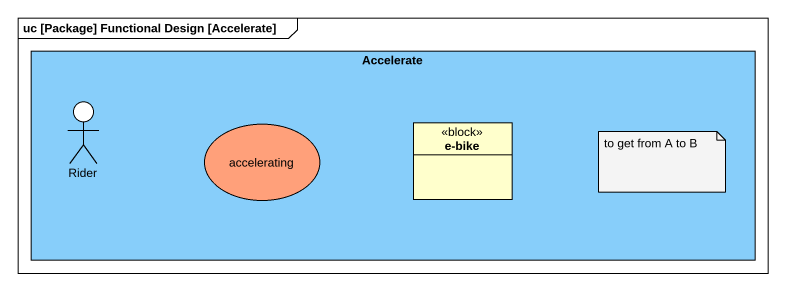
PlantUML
@startuml
mainframe uc [Package] Functional Design [Accelerate]
allowmixing
hide circle
hide empty members
rectangle Accelerate #87CEFA {
  actor Rider
  usecase accelerating #FFA07A
  class "e-bike" as e_bike <<block>>
}
note as N1
  to get from A to B
end note
@enduml
